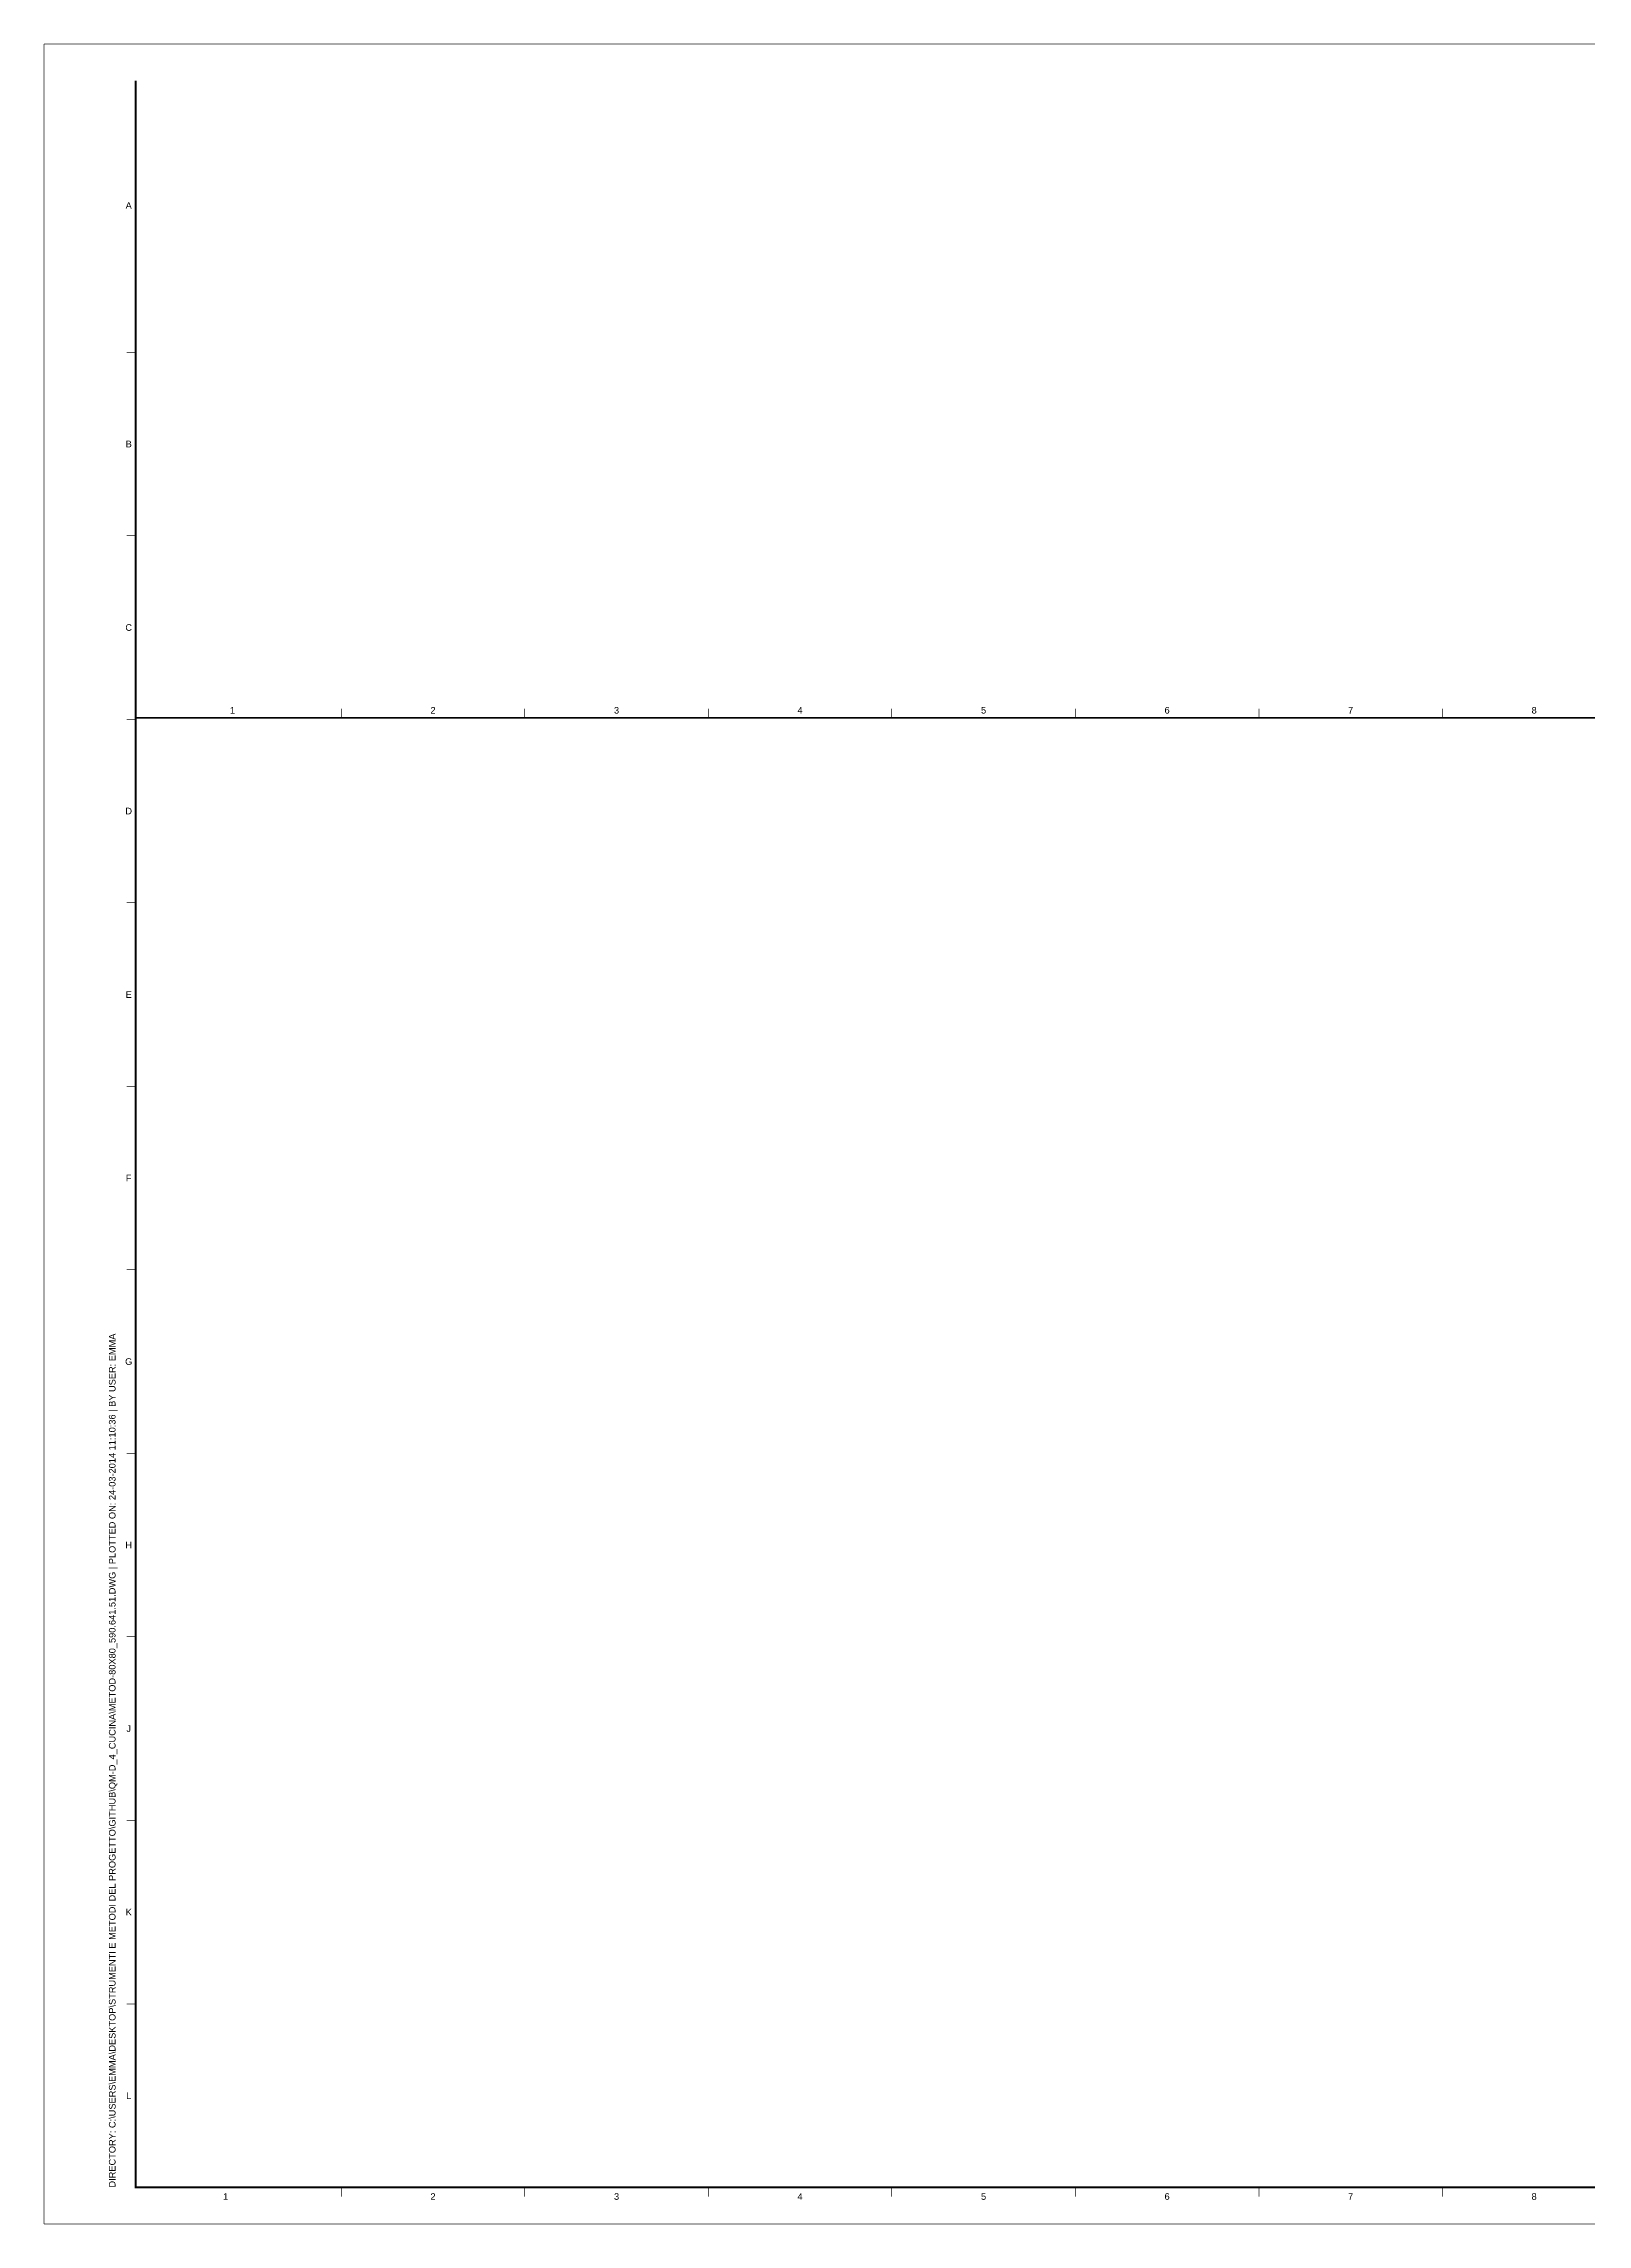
# Paper-space layout 'A000' of a CAD drawing. Header units: millimetres. Extents: x 0 to 841, y 0 to 594.
# Drawn here: x 0 to 421, y 0 to 594 of the extents above; entities that cross this region are included whole.
import ezdxf
from ezdxf.enums import TextEntityAlignment as Align

# ---------------------------------------------------------------- set-up
doc = ezdxf.new("R2010")
doc.units = ezdxf.units.MM
doc.layers.add('G-ANNO-NPLT', color=210, linetype='Continuous', plot=False)
doc.layers.add('G-ANNO-TEXT', color=3, linetype='Continuous')
doc.layers.add('G-ANNO-TTLB', color=3, linetype='Continuous')
doc.styles.add('ARIAL', font='arial.ttf')

psp = doc.layouts.new('A000')

# ---------------------------------------------------------------- linework, layer by layer
at = {"layer": 'G-ANNO-NPLT', "const_width": 0.18}
for points in [[(841, 594), (0, 594)], [(0, 0), (0, 594)], [(841, 0), (0, 0)]]:
    psp.add_lwpolyline(points, dxfattribs=at)
at = {"layer": 'G-ANNO-TTLB', "flags": 128}
for points, const_width in [([(25, 584), (25, 10), (831, 10), (831, 584)], 0.5), ([(0, 578.5), (0, 576)], 0.18), ([(25, 510), (22.5, 510)], 0.18), ([(25, 460), (22.5, 460)], 0.18), ([(25, 410), (22.5, 410)], 0.18), ([(831, 410.39), (25, 410.39)], 0.5), ([(81, 412.88), (81, 410.38)], 0.18), ([(131, 412.88), (131, 410.38)], 0.18), ([(181, 412.88), (181, 410.38)], 0.18), ([(231, 412.88), (231, 410.38)], 0.18), ([(281, 412.88), (281, 410.38)], 0.18), ([(331, 412.88), (331, 410.38)], 0.18), ([(381, 412.88), (381, 410.38)], 0.18), ([(25, 360), (22.5, 360)], 0.18), ([(25, 310), (22.5, 310)], 0.18), ([(25, 260), (22.5, 260)], 0.18), ([(25, 210), (22.5, 210)], 0.18), ([(25, 160), (22.5, 160)], 0.18), ([(25, 110), (22.5, 110)], 0.18), ([(25, 60), (22.5, 60)], 0.18), ([(81, 10), (81, 7.5)], 0.18), ([(131, 10), (131, 7.5)], 0.18), ([(181, 10), (181, 7.5)], 0.18), ([(231, 10), (231, 7.5)], 0.18), ([(281, 10), (281, 7.5)], 0.18), ([(331, 10), (331, 7.5)], 0.18), ([(381, 10), (381, 7.5)], 0.18)]:
    psp.add_lwpolyline(points, dxfattribs=dict(at, const_width=const_width))

# ---------------------------------------------------------------- texts
at = {"layer": 'G-ANNO-TEXT', "style": 'ARIAL'}
for s, p in [('A', (23.09, 549.98)), ('B', (23.09, 485)), ('C', (23.09, 435)), ('1', (51.35, 412.45)), ('2', (106, 412.45)), ('3', (156, 412.45)), ('4', (206, 412.45)), ('5', (256, 412.45)), ('6', (306, 412.45)), ('7', (356, 412.45)), ('8', (406, 412.45)), ('D', (23.09, 385)), ('E', (23.09, 335)), ('F', (23.09, 285)), ('G', (23.09, 235)), ('H', (23.09, 185)), ('J', (23.09, 135)), ('K', (23.09, 85)), ('L', (23.09, 35)), ('1', (49.49, 7.51)), ('2', (106, 7.51)), ('3', (156, 7.51)), ('4', (206, 7.51)), ('5', (256, 7.51)), ('6', (306, 7.51)), ('7', (356, 7.51)), ('8', (406, 7.51))]:
    psp.add_text(s, height=1.8, dxfattribs=at).set_placement(p, align=Align.MIDDLE_CENTER)
at = {"layer": 'G-ANNO-TEXT', "insert": (17.7, 9.95), "char_height": 1.8, "attachment_point": 1, "rotation": 90, "style": 'ARIAL'}
psp.add_mtext_dynamic_manual_height_columns('DIRECTORY: C:\\\\USERS\\\\EMMA\\\\DESKTOP\\\\STRUMENTI E METODI DEL PROGETTO\\\\GITHUB\\\\QM-D_4_CUCINA\\\\METOD-80X80_590.641.51.DWG | PLOTTED ON: 24-03-2014 11:10:36 | BY USER: EMMA', width=412.209, gutter_width=9, heights=[0], dxfattribs=at)

doc.saveas('drawing.dxf')
